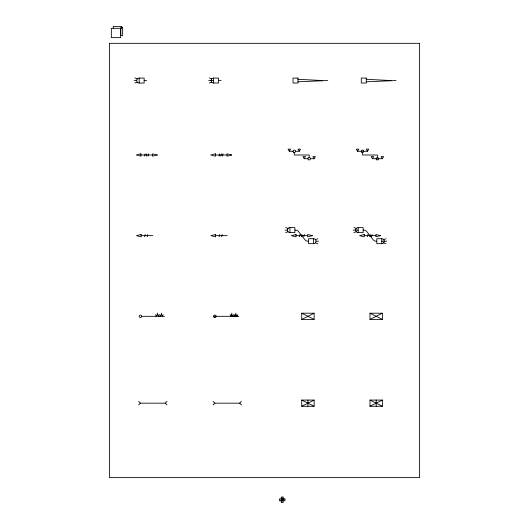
<?xml version="1.0" encoding="UTF-8"?>
<svg xmlns="http://www.w3.org/2000/svg" width="529" height="529" viewBox="0 0 529 529"><rect width="100%" height="100%" fill="white"/><g stroke="black" fill="none" stroke-linecap="round" stroke-linejoin="round"><path stroke-width="0.79" d="M144.602 156.055L145.177 153.853M146.335 156.088L146.91 153.893M148.021 156.088L148.596 153.893M144.668 236.708L145.244 234.512M147.194 236.747L147.77 234.545M219.052 156.055L219.628 153.853M220.785 156.088L221.36 153.893M222.471 156.088L223.046 153.893M219.118 236.708L219.694 234.512M221.651 236.747L222.226 234.545M299.341 236.708L299.917 234.512M301.437 236.747L302.013 234.545M303.805 236.747L304.38 234.545M367.43 236.708L368.005 234.512M369.685 236.747L370.26 234.545M371.53 236.747L372.105 234.545M289.317 151.274L290.56 149.125L288.074 149.125L289.317 151.274L293.04 151.274M299.242 151.274L300.485 149.125L298.006 149.125L299.242 151.274L295.519 151.274M304.208 158.72L305.451 156.571L302.965 156.571L304.208 158.72L307.931 158.72M314.133 158.72L315.377 156.571L312.89 156.571L314.133 158.72L310.411 158.72A1.243 1.243 0 0 1 308.552 159.798A1.243 1.243 0 0 1 308.552 157.649A1.243 1.243 0 0 1 310.411 158.72M357.564 151.274L358.807 149.125L356.321 149.125L357.564 151.274L367.49 151.274L368.733 149.125L366.253 149.125L367.49 151.274M372.456 158.72L373.692 156.571L371.213 156.571L372.456 158.72L382.381 158.72L383.624 156.571L381.138 156.571L382.381 158.72M158.416 315.562L159.103 314.709M162.496 315.562L163.183 314.709M232.826 315.621L233.514 314.775M236.919 315.582L237.607 314.735M138.658 404.923L140.416 403.171L165.233 403.171L166.985 404.923M165.233 403.171L166.985 401.418M213.108 404.923L214.867 403.171L239.683 403.171L241.436 404.923M239.683 403.171L241.436 401.418M301.728 319.41L314.133 313.208L314.133 319.41L301.728 319.41L301.728 313.208L314.133 313.208M369.976 319.41L382.381 313.208L382.381 319.41L369.976 319.41L369.976 313.208L382.381 313.208M301.728 406.272L314.133 400.069L314.133 406.272L301.728 406.272L301.728 400.069L314.133 400.069M369.976 406.272L382.381 400.069L382.381 406.272L369.976 406.272L369.976 400.069L382.381 400.069M134.835 82.987L137.302 82.174M209.286 82.987L211.752 82.174M285.587 232.548L288.054 231.742M315.396 239.571L317.863 238.758M353.835 232.548L356.301 231.742M383.644 239.571L386.11 238.758M232.978 316.058L230.465 316.316A1.263 1.263 0 0 1 231.715 314.927A1.263 1.263 0 0 1 232.978 316.309L231.722 316.19M237.091 316.058L234.578 316.316A1.263 1.263 0 0 1 235.835 314.927A1.263 1.263 0 0 1 237.091 316.309L235.835 316.19M298.006 81.79L327.782 80.547M366.253 81.79L396.029 80.547M139.173 78.067L144.139 78.067L144.139 83.033L139.173 83.033A2.48 2.48 0 0 1 136.694 80.547A2.48 2.48 0 0 1 139.173 78.067L139.173 83.033M213.623 78.067L218.589 78.067L218.589 83.033L213.623 83.033A2.48 2.48 0 0 1 211.144 80.547A2.48 2.48 0 0 1 213.623 78.067L213.623 83.033M134.201 80.56L136.694 80.56M144.139 80.547L146.619 80.547M208.651 80.56L213.623 80.547M218.589 80.547L221.069 80.547M140.919 154.997L152.597 154.997M215.369 154.997L227.047 154.997M287.445 230.115A2.48 2.48 0 0 1 289.932 227.629L294.891 227.629L294.891 232.595L289.932 232.595A2.48 2.48 0 0 1 287.445 230.115L284.959 230.122M358.179 227.629L363.139 227.629L363.139 232.595L358.179 232.595A2.48 2.48 0 0 1 355.693 230.115A2.48 2.48 0 0 1 358.179 227.629L358.179 232.595M294.891 230.115L295.566 230.115A3.723 3.723 0 0 1 298.495 231.537L304.955 239.776A3.723 3.723 0 0 0 307.885 241.198L308.559 241.198M353.207 230.122L358.179 230.115M363.139 230.115L363.813 230.115A3.723 3.723 0 0 1 366.742 231.537L373.203 239.776A3.723 3.723 0 0 0 376.132 241.198L376.807 241.198M141.144 235.656L152.821 235.656M215.594 235.656L227.272 235.656M296.028 235.656L307.706 235.656M364.276 235.656L375.954 235.656M316.005 241.198A2.48 2.48 0 0 0 313.518 238.718L308.559 238.718L308.559 243.677L313.518 243.677A2.48 2.48 0 0 0 316.005 241.198L318.498 241.184M381.766 238.718L376.807 238.718L376.807 243.677L381.766 243.677A2.48 2.48 0 0 0 384.252 241.198A2.48 2.48 0 0 0 381.766 238.718L381.766 243.677M381.766 241.198L386.745 241.184M141.646 316.309A1.23 1.23 0 0 0 139.801 315.244A1.23 1.23 0 0 0 139.801 317.374A1.23 1.23 0 0 0 141.646 316.309L164.453 316.309M213.623 316.309L238.91 316.309M281.249 498.827L283.075 498.827M281.249 500.804L283.075 500.804M366.253 79.31L391.07 80.547M298.006 79.31L322.822 80.547M209.391 77.948L211.745 78.933M134.941 77.948L137.289 78.933M353.947 227.51L356.295 228.495M383.651 242.818L386.005 243.796M285.7 227.51L288.047 228.495M315.403 242.818L317.757 243.796M369.976 313.208L382.381 319.41M301.728 313.208L314.133 319.41M369.976 400.069L382.381 406.272M301.728 400.069L314.133 406.272M213.108 401.418L214.867 403.171M138.658 401.418L140.416 403.171M234.109 314.689L234.803 315.476M230.029 314.689L230.723 315.476M159.659 314.689L160.353 315.476M155.572 314.689L156.273 315.476M377.415 157.483L377.415 154.997L362.53 154.997L362.53 152.517M376.179 400.069L376.179 406.272M313.518 238.718L313.518 243.677M309.174 157.483L309.174 154.997L294.283 154.997L294.283 152.517M307.931 400.069L307.931 406.272M289.932 227.629L289.932 232.595M283.108 498.94L283.108 500.692M235.848 313.082L235.848 314.98M231.768 313.082L231.768 314.98M161.398 313.082L161.398 314.98A1.336 1.336 0 0 0 160.062 316.309M157.311 313.082L157.311 314.98A1.336 1.336 0 0 0 155.982 316.309M120.645 28.335L120.645 37.638L111.335 37.638L111.335 28.335L121.723 28.308L121.723 26.45L113.285 26.45L113.285 28.308M161.398 314.98A1.336 1.336 0 0 1 162.727 316.309M157.311 314.98A1.336 1.336 0 0 1 158.647 316.309M140.919 153.833L136.244 154.997L140.919 156.167L140.919 153.833M157.272 154.997L152.597 156.167L152.597 153.833L157.272 154.997M215.369 153.833L210.701 154.997L215.369 156.167L215.369 153.833M231.722 154.997L227.047 156.167L227.047 153.833L231.722 154.997M141.144 234.486L136.469 235.656L141.144 236.82L141.144 234.486M215.594 234.486L210.926 235.656L215.594 236.82L215.594 234.486M296.028 234.486L291.353 235.656L296.028 236.82L296.028 234.486M312.375 235.656L307.706 236.82L307.706 234.486L312.375 235.656M364.276 234.486L359.601 235.656L364.276 236.82L364.276 234.486M380.622 235.656L375.954 236.82L375.954 234.486L380.622 235.656M122.649 27.382L120.791 27.382L120.791 35.529L122.649 35.529L122.649 27.382M419.609 43.325L109.391 43.325L109.391 477.621L419.609 477.621L419.609 43.325M298.006 78.067L293.04 78.067L293.04 83.033L298.006 83.033L298.006 78.067M366.253 78.067L361.287 78.067L361.287 83.033L366.253 83.033L366.253 78.067M283.075 497.081L281.249 497.081L281.249 502.55L283.075 502.55L283.075 497.081M284.939 498.94L279.385 498.94L279.385 500.692L284.939 500.692L284.939 498.94M214.245 317.387A1.243 1.243 0 0 0 216.11 316.309A1.243 1.243 0 0 0 214.245 315.238A1.243 1.243 0 0 0 214.245 317.387M376.8 159.798A1.243 1.243 0 0 0 378.658 158.72A1.243 1.243 0 0 0 376.8 157.649A1.243 1.243 0 0 0 376.8 159.798M361.909 152.352A1.243 1.243 0 0 0 363.767 151.274A1.243 1.243 0 0 0 361.909 150.203A1.243 1.243 0 0 0 361.909 152.352M293.588 152.306A1.243 1.243 0 0 0 295.519 151.367A1.243 1.243 0 0 0 293.74 150.163A1.243 1.243 0 0 0 293.588 152.306"/></g></svg>
